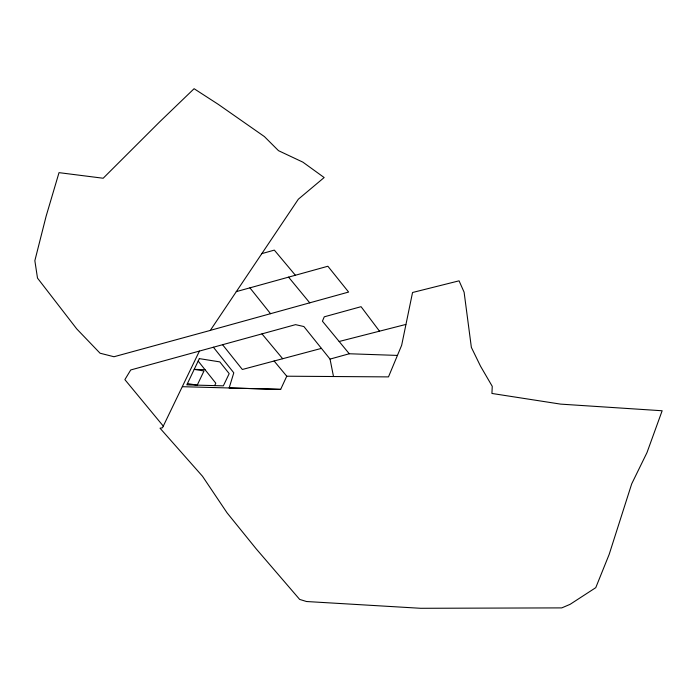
<?xml version="1.0" encoding="UTF-8"?>
<svg xmlns="http://www.w3.org/2000/svg" width="697" height="697" viewBox="0 0 697 697"><rect width="100%" height="100%" fill="white"/><g stroke="black" fill="none" stroke-linecap="round" stroke-linejoin="round"><path stroke-width="1.05" d="M199.429 351.079L162.479 427.775L160.014 428.193L202.496 476.26L227.074 512.853L256.121 548.766L299.666 599.42L306.541 601.52L420.622 608.289L561.756 607.897L570.076 604.351L595.761 587.667L609.169 554.403L631.7 483.849L646.964 452.649L662.15 410.76L560.623 404.121L491.925 393.457L492.248 386.33L480.529 366.195L471.364 347.394L464.106 292.191L459.07 280.83L412.546 292.496L401.655 345.285L388.482 376.894L286.755 376.206L274.104 361.002M182.414 386.696L280.664 389.379L286.755 376.206M214.659 385.615L215.809 383.202L198.166 361.072M261.532 253.708L274.33 250.11L295.38 275.245M210.407 330.387L113.977 356.742L100.054 353.213L76.74 328.906L37.499 278.094L34.85 260.687L46.141 216.14L59.018 172.647L103.173 178.24L159.517 122.01L194.088 88.711L218.274 104.35L264.398 136.577L278.504 150.674L302.873 162.148L324.157 177.543L298.333 199.211L210.337 330.361L348.613 292.06L327.878 266.245L236.248 291.634M163.29 426.111L124.876 379.621L130.731 369.959L295.545 324.645L303.892 326.544L330.038 359.094L349.267 353.762L397.429 355.418M321.439 348.378L242.347 369.48L222.561 344.701M339.16 341.486L405.811 324.453M205.031 369.68L194.202 369.384L203.986 370.987L197.225 385.145L187.415 383.577M280.664 389.379L229.147 387.968L233.791 372.817L213.387 347.219M261.967 333.872L282.677 358.72M288.567 277.127L309.782 302.881M349.267 353.762L322.423 321.186L324.262 316.821L361.063 306.68L379.508 331.18M249.901 287.844L270.567 313.72M330.038 359.094L333.497 376.519M199.342 358.624L186.805 384.857L223.345 385.85L229.191 373.627L219.825 361.891L199.342 358.624"/></g></svg>
